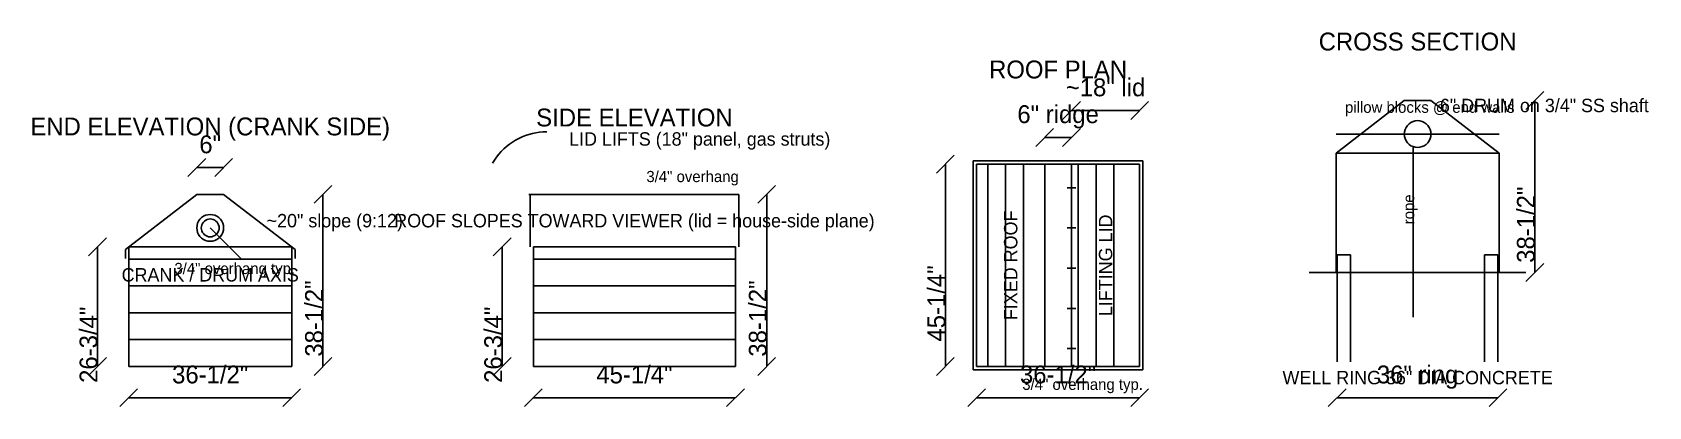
# Model space of a CAD drawing. Header units: metres. Extents: x -13 to 923, y -20 to 281.
# Drawn here: x -12.6 to 349.4, y 0 to 83.8 of the extents above; entities that cross this region are included whole.
import ezdxf
from ezdxf.enums import TextEntityAlignment as Align

# ---------------------------------------------------------------- set-up
doc = ezdxf.new("R2010")
doc.units = ezdxf.units.M
for name, color, linetype in [('DIM', 3, 'Continuous'), ('FRAMING', 7, 'Continuous'), ('OPENING', 1, 'Continuous'), ('PLATE', 5, 'Continuous'), ('TEXT', 2, 'Continuous')]:
    doc.layers.add(name, color=color, linetype=linetype)

msp = doc.modelspace()

# ---------------------------------------------------------------- linework, layer by layer
at = {"layer": 'DIM'}
for p, q in [((321.87, 66.5), (325.87, 70.5)), ((218.12, 64.25), (222.12, 68.25)), ((220.12, 66.25), (235.37, 66.25)), ((233.37, 64.25), (237.37, 68.25)), ((323.87, 30), (323.87, 68.5)), ((212.12, 58.25), (216.12, 62.25)), ((218.12, 58.25), (222.12, 62.25)), ((93.63, 58.22), (93.02, 57.68)), ((94.26, 58.73), (93.63, 58.22)), ((94.93, 59.2), (94.26, 58.73)), ((95.62, 59.62), (94.93, 59.2)), ((96.34, 60.01), (95.62, 59.62)), ((97.08, 60.36), (96.34, 60.01)), ((97.84, 60.66), (97.08, 60.36)), ((98.61, 60.91), (97.84, 60.66)), ((99.4, 61.12), (98.61, 60.91)), ((100.19, 61.29), (99.4, 61.12)), ((101, 61.41), (100.19, 61.29)), ((101.81, 61.48), (101, 61.41)), ((102.62, 61.5), (101.81, 61.48)), ((214.12, 60.25), (220.12, 60.25)), ((279.37, 61), (315.87, 61)), ((296.62, 58), (296.62, 20)), ((22.25, 51.5), (26.25, 55.5)), ((28.25, 51.5), (32.25, 55.5)), ((90.93, 55.19), (90.5, 54.5)), ((91.39, 55.86), (90.93, 55.19)), ((91.9, 56.5), (91.39, 55.86)), ((92.44, 57.11), (91.9, 56.5)), ((93.02, 57.68), (92.44, 57.11)), ((189.87, 52.25), (193.87, 56.25)), ((24.25, 53.5), (30.25, 53.5)), ((191.87, 9), (191.87, 54.25)), ((235.37, 54.25), (198.87, 54.25)), ((198.87, 54.25), (198.87, 9)), ((235.37, 9), (235.37, 54.25)), ((50.5, 45.5), (54.5, 49.5)), ((52.5, 9), (52.5, 47.5)), ((149.87, 45.5), (153.87, 49.5)), ((151.87, 9), (151.87, 47.5)), ((219.12, 49), (221.12, 49)), ((219.12, 40), (221.12, 40)), ((0, 33.75), (4, 37.75)), ((90.62, 33.75), (94.62, 37.75)), ((2, 9), (2, 35.75)), ((92.62, 9), (92.62, 35.75)), ((219.12, 31), (221.12, 31)), ((273.37, 30), (321.87, 30)), ((321.87, 28), (325.87, 32)), ((219.12, 22), (221.12, 22)), ((0, 7), (4, 11)), ((50.5, 7), (54.5, 11)), ((90.62, 7), (94.62, 11)), ((149.87, 7), (153.87, 11)), ((189.87, 7), (193.87, 11)), ((219.12, 13), (221.12, 13)), ((198.87, 9), (235.37, 9)), ((7, 0), (11, 4)), ((43.5, 0), (47.5, 4)), ((97.62, 0), (101.62, 4)), ((142.87, 0), (146.87, 4)), ((196.87, 0), (200.87, 4)), ((233.37, 0), (237.37, 4)), ((277.62, 0), (281.62, 4)), ((313.62, 0), (317.62, 4)), ((9, 2), (45.5, 2)), ((99.62, 2), (144.87, 2)), ((198.87, 2), (235.37, 2)), ((279.62, 2), (315.62, 2))]:
    msp.add_line(p, q, dxfattribs=at)
at = {"layer": 'FRAMING'}
for p, q in [((201.37, 9), (201.37, 54.25)), ((205.37, 9), (205.37, 54.25)), ((209.37, 9), (209.37, 54.25)), ((221.62, 9), (221.62, 54.25)), ((225.62, 9), (225.62, 54.25)), ((229.62, 9), (229.62, 54.25)), ((98.87, 35.75), (98.87, 47.5)), ((145.62, 35.75), (145.62, 47.5)), ((9, 35.75), (45.5, 35.75)), ((9, 33), (45.5, 33)), ((99.62, 35.75), (144.87, 35.75)), ((99.62, 33), (144.87, 33)), ((279.62, 10), (279.62, 34)), ((279.62, 34), (282.62, 34)), ((282.62, 10), (282.62, 34)), ((312.62, 10), (312.62, 34)), ((315.62, 34), (312.62, 34)), ((315.62, 10), (315.62, 34)), ((9, 27), (45.5, 27)), ((99.62, 27), (144.87, 27)), ((9, 21), (45.5, 21)), ((99.62, 21), (144.87, 21)), ((9, 15), (45.5, 15)), ((99.62, 15), (144.87, 15))]:
    msp.add_line(p, q, dxfattribs=at)
at = {"layer": 'OPENING'}
for p, q in [((294.62, 68.5), (300.62, 68.5)), ((294.81, 62.03), (294.67, 61.52)), ((295.03, 62.5), (294.81, 62.03)), ((295.33, 62.93), (295.03, 62.5)), ((295.7, 63.3), (295.33, 62.93)), ((296.12, 63.6), (295.7, 63.3)), ((296.6, 63.82), (296.12, 63.6)), ((297.1, 63.95), (296.6, 63.82)), ((297.62, 64), (297.1, 63.95)), ((298.15, 63.95), (297.62, 64)), ((298.65, 63.82), (298.15, 63.95)), ((299.12, 63.6), (298.65, 63.82)), ((299.55, 63.3), (299.12, 63.6)), ((299.92, 62.93), (299.55, 63.3)), ((300.22, 62.5), (299.92, 62.93)), ((300.44, 62.03), (300.22, 62.5)), ((300.58, 61.52), (300.44, 62.03)), ((294.67, 61.52), (294.62, 61)), ((294.62, 61), (294.67, 60.48)), ((294.67, 60.48), (294.81, 59.97)), ((294.81, 59.97), (295.03, 59.5)), ((295.03, 59.5), (295.33, 59.07)), ((295.33, 59.07), (295.7, 58.7)), ((295.7, 58.7), (296.12, 58.4)), ((296.12, 58.4), (296.6, 58.18)), ((296.6, 58.18), (297.1, 58.05)), ((297.1, 58.05), (297.62, 58)), ((297.62, 58), (298.15, 58.05)), ((298.15, 58.05), (298.65, 58.18)), ((298.65, 58.18), (299.12, 58.4)), ((299.12, 58.4), (299.55, 58.7)), ((299.55, 58.7), (299.92, 59.07)), ((299.92, 59.07), (300.22, 59.5)), ((300.22, 59.5), (300.44, 59.97)), ((300.44, 59.97), (300.58, 60.48)), ((300.62, 61), (300.58, 61.52)), ((300.58, 60.48), (300.62, 61)), ((214.12, 9), (214.12, 54.25)), ((220.12, 9), (220.12, 54.25)), ((220.12, 9), (220.12, 54.25)), ((24.25, 47.5), (30.25, 47.5)), ((99.62, 47.5), (98.62, 47.5)), ((98.87, 47.5), (145.62, 47.5)), ((24.3, 40.52), (24.25, 40)), ((24.25, 40), (24.3, 39.48)), ((24.43, 41.03), (24.3, 40.52)), ((24.65, 41.5), (24.43, 41.03)), ((24.95, 41.93), (24.65, 41.5)), ((25.32, 42.3), (24.95, 41.93)), ((25.28, 40.35), (25.25, 40)), ((25.25, 40), (25.28, 39.65)), ((25.37, 40.68), (25.28, 40.35)), ((25.75, 42.6), (25.32, 42.3)), ((25.52, 41), (25.37, 40.68)), ((25.72, 41.29), (25.52, 41)), ((25.96, 41.53), (25.72, 41.29)), ((26.22, 42.82), (25.75, 42.6)), ((26.25, 41.73), (25.96, 41.53)), ((26.73, 42.95), (26.22, 42.82)), ((26.57, 41.88), (26.25, 41.73)), ((26.9, 41.97), (26.57, 41.88)), ((27.25, 43), (26.73, 42.95)), ((27.25, 42), (26.9, 41.97)), ((27.77, 42.95), (27.25, 43)), ((27.6, 41.97), (27.25, 42)), ((27.25, 40), (34.25, 33)), ((27.93, 41.88), (27.6, 41.97)), ((28.28, 42.82), (27.77, 42.95)), ((28.25, 41.73), (27.93, 41.88)), ((28.54, 41.53), (28.25, 41.73)), ((28.75, 42.6), (28.28, 42.82)), ((28.78, 41.29), (28.54, 41.53)), ((29.18, 42.3), (28.75, 42.6)), ((28.98, 41), (28.78, 41.29)), ((29.13, 40.68), (28.98, 41)), ((29.22, 40.35), (29.13, 40.68)), ((29.55, 41.93), (29.18, 42.3)), ((29.25, 40), (29.22, 40.35)), ((29.22, 39.65), (29.25, 40)), ((29.85, 41.5), (29.55, 41.93)), ((30.07, 41.03), (29.85, 41.5)), ((30.2, 40.52), (30.07, 41.03)), ((30.25, 40), (30.2, 40.52)), ((30.2, 39.48), (30.25, 40)), ((24.3, 39.48), (24.43, 38.97)), ((24.43, 38.97), (24.65, 38.5)), ((24.65, 38.5), (24.95, 38.07)), ((24.95, 38.07), (25.32, 37.7)), ((25.28, 39.65), (25.37, 39.32)), ((25.32, 37.7), (25.75, 37.4)), ((25.37, 39.32), (25.52, 39)), ((25.52, 39), (25.72, 38.71)), ((25.72, 38.71), (25.96, 38.47)), ((25.75, 37.4), (26.22, 37.18)), ((25.96, 38.47), (26.25, 38.27)), ((26.22, 37.18), (26.73, 37.05)), ((26.25, 38.27), (26.57, 38.12)), ((26.57, 38.12), (26.9, 38.03)), ((26.73, 37.05), (27.25, 37)), ((26.9, 38.03), (27.25, 38)), ((27.25, 38), (27.6, 38.03)), ((27.25, 37), (27.77, 37.05)), ((27.6, 38.03), (27.93, 38.12)), ((27.77, 37.05), (28.28, 37.18)), ((27.93, 38.12), (28.25, 38.27)), ((28.25, 38.27), (28.54, 38.47)), ((28.28, 37.18), (28.75, 37.4)), ((28.54, 38.47), (28.78, 38.71)), ((28.75, 37.4), (29.18, 37.7)), ((28.78, 38.71), (28.98, 39)), ((28.98, 39), (29.13, 39.32)), ((29.13, 39.32), (29.22, 39.65)), ((29.18, 37.7), (29.55, 38.07)), ((29.55, 38.07), (29.85, 38.5)), ((29.85, 38.5), (30.07, 38.97)), ((30.07, 38.97), (30.2, 39.48))]:
    msp.add_line(p, q, dxfattribs=at)
at = {"layer": 'PLATE'}
for p, q in [((279.37, 56.75), (294.62, 68.5)), ((294.62, 68.5), (300.62, 68.5)), ((300.62, 68.5), (315.87, 56.75)), ((236.12, 55), (198.12, 55)), ((198.12, 55), (198.12, 8.25)), ((236.12, 8.25), (236.12, 55)), ((279.37, 30), (279.37, 56.75)), ((279.37, 56.75), (315.87, 56.75)), ((315.87, 30), (315.87, 56.75)), ((8.25, 35.17), (24.25, 47.5)), ((24.25, 47.5), (30.25, 47.5)), ((30.25, 47.5), (46.25, 35.17)), ((8.25, 35.17), (8.25, 33.17)), ((9, 9), (9, 35.75)), ((9, 35.75), (45.5, 35.75)), ((45.5, 9), (45.5, 35.75)), ((46.25, 35.17), (46.25, 33.17)), ((144.87, 35.75), (99.62, 35.75)), ((99.62, 35.75), (99.62, 9)), ((144.87, 9), (144.87, 35.75)), ((279.37, 30), (315.87, 30)), ((9, 9), (45.5, 9)), ((99.62, 9), (144.87, 9)), ((198.12, 8.25), (236.12, 8.25))]:
    msp.add_line(p, q, dxfattribs=at)

# ---------------------------------------------------------------- texts
at = {"layer": 'DIM'}
for s, p in [('~18" lid', (227.75, 68.25)), ('6" ridge', (217.12, 62.25)), ('6"', (27.25, 55.5)), ('36-1/2"', (27.25, 4)), ('45-1/4"', (122.25, 4)), ('36-1/2"', (217.12, 4)), ('36" ring', (297.62, 4))]:
    msp.add_text(s, height=4, dxfattribs=at).set_placement(p, align=Align.BOTTOM_CENTER)
msp.add_text('3/4" overhang', height=2.5, dxfattribs=at).set_placement((145.62, 49.5), align=Align.BOTTOM_RIGHT)
for s, height, p in [('rope', 2.5, (295.62, 47.5)), ('38-1/2"', 4, (321.87, 49.25)), ('45-1/4"', 4, (189.87, 31.62)), ('38-1/2"', 4, (50.5, 28.25)), ('38-1/2"', 4, (149.87, 28.25)), ('26-3/4"', 4, (0, 22.38)), ('26-3/4"', 4, (90.62, 22.38))]:
    msp.add_text(s, height=height, rotation=90, dxfattribs=at).set_placement(p, align=Align.MIDDLE_RIGHT)
msp.add_text('~20" slope (9:12)', height=3, dxfattribs=at).set_placement((39.88, 41.62), align=Align.MIDDLE_LEFT)
msp.add_text('ROOF SLOPES TOWARD VIEWER (lid = house-side plane)', height=3, dxfattribs=at).set_placement((122.25, 41.62), align=Align.MIDDLE_CENTER)
for p in [(46.25, 32.17), (236.12, 6.25)]:
    msp.add_text('3/4" overhang typ.', height=2.5, dxfattribs=at).set_placement(p, align=Align.TOP_RIGHT)
at = {"layer": 'TEXT'}
for s, p in [('CROSS SECTION', (297.62, 78.5)), ('ROOF PLAN', (217.12, 72.25)), ('SIDE ELEVATION', (122.25, 61.5)), ('END ELEVATION (CRANK SIDE)', (27.25, 59.5))]:
    msp.add_text(s, height=4, dxfattribs=at).set_placement(p, align=Align.BOTTOM_CENTER)
for s, height, p in [('6" DRUM on 3/4" SS shaft', 3, (302.62, 65)), ('pillow blocks @ end walls', 2.5, (281.37, 65)), ('LID LIFTS (18" panel, gas struts)', 3, (107.62, 57.5))]:
    msp.add_text(s, height=height, dxfattribs=at).set_placement(p, align=Align.BOTTOM_LEFT)
for s, p in [('FIXED ROOF', (206.5, 31.62)), ('LIFTING LID', (227.75, 31.62))]:
    msp.add_text(s, height=3, rotation=90, dxfattribs=at).set_placement(p, align=Align.MIDDLE_CENTER)
for s, p in [('CRANK / DRUM AXIS', (27.25, 31)), ('WELL RING 36" DIA CONCRETE', (297.62, 8))]:
    msp.add_text(s, height=3, dxfattribs=at).set_placement(p, align=Align.TOP_CENTER)

doc.saveas('drawing.dxf')
